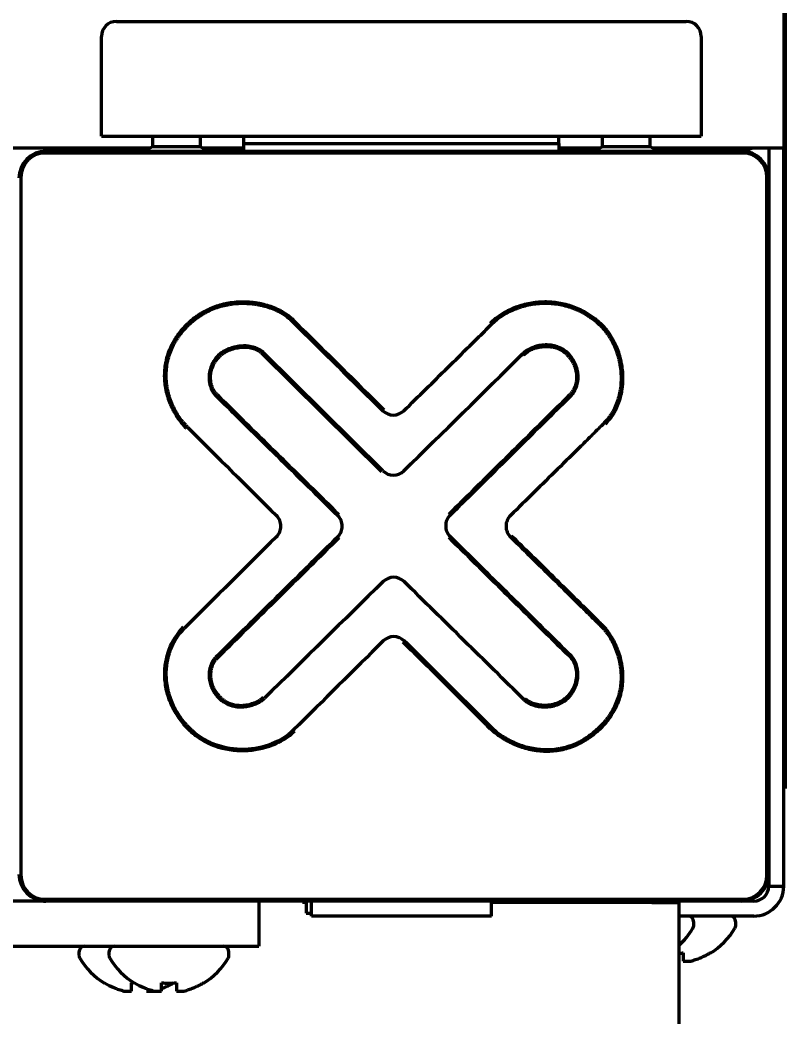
# Model space of a CAD drawing. Header units: inches. Extents: x -2898 to 7248, y 606 to 5598.
# Drawn here: x 3480.1 to 3531.1, y 2354.1 to 2420.6 of the extents above; entities that cross this region are included whole.
import ezdxf

# ---------------------------------------------------------------- set-up
doc = ezdxf.new("R2010")
doc.units = ezdxf.units.IN

msp = doc.modelspace()

# ---------------------------------------------------------------- linework, layer by layer
at = {"linetype": 'Continuous', "lineweight": 70}
for p, q in [((3531.083, 2371.343), (3531.083, 2432.343)), ((3531.133, 2432.343), (3531.133, 2371.343)), ((3531.047, 2427.863), (3531.047, 2412.043)), ((3486.547, 2420.493), (3524.547, 2420.493)), ((3485.547, 2417.399), (3485.547, 2419.493)), ((3525.547, 2419.493), (3525.547, 2417.399)), ((3485.547, 2414.091), (3485.547, 2417.399)), ((3525.547, 2417.399), (3525.547, 2414.091)), ((3485.547, 2412.843), (3485.547, 2414.091)), ((3525.547, 2414.091), (3525.547, 2412.843)), ((3486.547, 2412.843), (3524.547, 2412.843)), ((3488.947, 2412.843), (3488.947, 2412.132)), ((3492.147, 2412.132), (3492.147, 2412.843)), ((3495.047, 2412.343), (3495.047, 2412.843)), ((3516.047, 2412.343), (3516.047, 2412.843)), ((3518.947, 2412.843), (3518.947, 2412.132)), ((3522.147, 2412.132), (3522.147, 2412.843)), ((3488.794, 2412.043), (3456.447, 2412.043)), ((3481.847, 2411.843), (3528.247, 2411.843)), ((3488.947, 2412.132), (3488.447, 2411.843)), ((3492.147, 2412.132), (3488.947, 2412.132)), ((3492.647, 2411.843), (3492.147, 2412.132)), ((3495.046, 2412.043), (3492.301, 2412.043)), ((3495.047, 2412.343), (3516.047, 2412.343)), ((3518.792, 2412.043), (3516.046, 2412.043)), ((3518.947, 2412.132), (3518.447, 2411.843)), ((3522.147, 2412.132), (3518.947, 2412.132)), ((3522.647, 2411.843), (3522.147, 2412.132)), ((3529.047, 2412.043), (3522.3, 2412.043)), ((3524.047, 2411.843), (3524.047, 2412.045)), ((3531.047, 2412.043), (3529.047, 2412.043)), ((3530.047, 2412.043), (3530.047, 2411.498)), ((3531.047, 2411.498), (3531.047, 2412.043)), ((3528.322, 2411.718), (3481.772, 2411.718)), ((3530.047, 2411.498), (3530.047, 2410.043)), ((3531.047, 2365.139), (3531.047, 2411.498)), ((3480.172, 2410.118), (3480.172, 2363.568)), ((3529.922, 2363.568), (3529.922, 2410.118)), ((3530.047, 2410.043), (3530.047, 2363.643)), ((3498.29, 2400.483), (3498.362, 2400.553)), ((3518.471, 2400.528), (3518.533, 2400.606)), ((3511.561, 2400.305), (3511.49, 2400.375)), ((3493.339, 2398.218), (3493.41, 2398.147)), ((3496.357, 2398.403), (3496.288, 2398.331)), ((3504.24, 2390.463), (3496.288, 2398.331)), ((3504.311, 2390.535), (3496.357, 2398.403)), ((3513.632, 2398.321), (3513.703, 2398.251)), ((3516.623, 2398.391), (3516.553, 2398.319)), ((3493.186, 2395.539), (3493.256, 2395.61)), ((3516.855, 2395.538), (3516.784, 2395.609)), ((3491.287, 2393.434), (3491.217, 2393.363)), ((3519.076, 2393.722), (3519.146, 2393.651)), ((3512.823, 2386.125), (3512.893, 2386.196)), ((3518.891, 2380.15), (3518.962, 2380.221)), ((3505.743, 2379.185), (3505.673, 2379.114)), ((3493.154, 2378.076), (3493.225, 2378.005)), ((3516.885, 2378.168), (3516.814, 2378.097)), ((3493.401, 2375.366), (3493.472, 2375.436)), ((3496.419, 2375.366), (3496.348, 2375.436)), ((3513.744, 2375.259), (3513.814, 2375.33)), ((3513.838, 2375.306), (3513.77, 2375.233)), ((3511.459, 2373.497), (3511.388, 2373.427)), ((3498.409, 2373.159), (3498.338, 2373.23)), ((3531.083, 2371.843), (3531.047, 2371.843)), ((3531.083, 2369.343), (3531.083, 2371.343)), ((3531.133, 2371.343), (3531.133, 2369.343)), ((3531.133, 2369.343), (3531.083, 2369.343)), ((3531.047, 2364.412), (3531.047, 2365.139)), ((3531.047, 2363.843), (3531.047, 2364.412)), ((3530.047, 2363.643), (3530.047, 2362.843)), ((3531.047, 2362.843), (3531.047, 2363.843)), ((3530.047, 2362.843), (3531.047, 2362.843)), ((3481.772, 2361.968), (3528.322, 2361.968)), ((3481.686, 2361.843), (3479.388, 2361.843)), ((3481.686, 2361.843), (3481.847, 2361.843)), ((3528.247, 2361.843), (3481.847, 2361.843)), ((3496.047, 2361.843), (3496.047, 2358.843)), ((3498.947, 2361.743), (3498.947, 2361.843)), ((3499.197, 2361.743), (3498.947, 2361.743)), ((3499.197, 2361.844), (3499.197, 2361.043)), ((3499.547, 2360.843), (3499.547, 2361.843)), ((3511.547, 2360.843), (3511.547, 2361.843)), ((3522.247, 2361.743), (3511.547, 2361.743)), ((3517.047, 2361.843), (3515.047, 2361.843)), ((3515.047, 2361.843), (3515.047, 2361.743)), ((3529.047, 2361.843), (3517.047, 2361.843)), ((3519.293, 2361.843), (3519.294, 2361.843)), ((3522.247, 2361.743), (3524.047, 2361.743)), ((3522.801, 2361.843), (3522.801, 2361.843)), ((3524.047, 2361.743), (3524.047, 2281.293)), ((3525.601, 2361.843), (3525.601, 2361.843)), ((3499.197, 2361.043), (3499.547, 2361.043)), ((3511.547, 2360.843), (3499.547, 2360.843)), ((3529.047, 2360.843), (3524.047, 2360.843)), ((3525.047, 2360.243), (3525.047, 2360.443)), ((3527.847, 2360.243), (3527.847, 2360.443)), ((3479.388, 2358.843), (3481.686, 2358.843)), ((3481.686, 2358.843), (3493.047, 2358.843)), ((3493.047, 2358.843), (3496.047, 2358.843)), ((3484.047, 2358.443), (3484.047, 2358.243)), ((3486.047, 2358.443), (3486.047, 2358.243)), ((3494.047, 2358.243), (3494.047, 2358.443)), ((3526.147, 2358.398), (3526.147, 2358.365)), ((3485.747, 2356.365), (3485.747, 2356.398)), ((3487.747, 2356.365), (3487.747, 2356.398)), ((3492.347, 2356.398), (3492.347, 2356.365))]:
    msp.add_line(p, q, dxfattribs=at)
for centre, radius, start, end in [((3486.547, 2419.493), 1, 90, 180), ((3524.547, 2419.493), 1, 0, 90), ((3481.847, 2410.043), 1.8, 90, 180), ((3528.047, 2413.843), 2, 270, 295.83984), ((3528.247, 2410.043), 1.8, 0, 90), ((3481.772, 2410.118), 1.6, 90, 180), ((3528.322, 2410.118), 1.6, 0, 90), ((4925.644, 3839.683), 2026.877, 225.236811, 225.47603), ((4925.644, 3839.683), 2026.977, 225.23677, 225.47603), ((-800.555, 6775.523), 6145.901, 314.481055, 314.584597), ((6723.04, 5669.152), 4598.751, 225.385511, 225.52738), ((6723.04, 5669.152), 4598.651, 225.38552, 225.52738), ((-2137.619, 8106.626), 8036.665, 314.633821, 314.714601), ((-2137.619, 8106.626), 8036.765, 314.633821, 314.714601), ((3505.014, 2395.248), 1, 225.47603, 314.4864), ((5499.277, 4409.114), 2845.169, 225.109511, 225.277687), ((3505.014, 2391.245), 1, 225.30712, 314.48105), ((3496.509, 2386.838), 1, 314.73047, 45.27769), ((3500.6, 2386.837), 1, 314.61693, 45.52738), ((3509.5, 2386.86), 1, 134.63382, 225.42172), ((3513.524, 2386.838), 1, 134.48075, 225.54834), ((5742.089, 120.03), 3189.776, 134.730473, 134.885454), ((10259.191, -4462.737), 9621.641, 134.61693, 134.685132), ((10259.191, -4462.737), 9621.541, 134.61693, 134.685132), ((-3104.002, -4324.721), 9421.412, 45.352632, 45.42172), ((-3104.002, -4324.721), 9421.512, 45.352629, 45.42172), ((3505.027, 2382.432), 1, 45.50651, 134.48872), ((8947.628, -3158.179), 7767.612, 134.488725, 134.570552), ((-1882.22, -3100.917), 7687.973, 45.422706, 45.506515), ((3505.039, 2378.475), 1, 45.26446, 134.71352), ((5541.002, 322.05), 2894.791, 134.713518, 134.88081), ((3481.847, 2363.643), 1.8, 180, 270), ((3481.772, 2363.568), 1.6, 180, 270), ((3528.247, 2363.643), 1.8, 270, 0), ((3528.322, 2363.568), 1.6, 270, 0), ((3529.047, 2362.843), 2, 270, 0), ((3529.047, 2362.843), 1, 270, 0), ((3524.647, 2360.443), 0.4, 0, 90), ((3527.447, 2360.443), 0.4, 0, 90), ((3520.848, 2362.463), 4.8, 311.79318, 329.69882), ((3524.647, 2360.243), 0.4, 329.69882, 0), ((3523.648, 2362.463), 4.8, 301.37271, 329.69882), ((3527.447, 2360.243), 0.4, 329.69882, 0), ((3484.447, 2358.443), 0.4, 90, 180), ((3486.447, 2358.443), 0.4, 90, 180), ((3493.647, 2358.443), 0.4, 0, 90), ((3484.447, 2358.243), 0.4, 180, 210.30118), ((3488.246, 2360.463), 4.8, 210.30118, 238.62729), ((3486.447, 2358.243), 0.4, 180, 210.30118), ((3490.246, 2360.463), 4.8, 210.30118, 238.62729), ((3489.848, 2360.463), 4.8, 301.37271, 329.69882), ((3493.647, 2358.243), 0.4, 329.69882, 0)]:
    msp.add_arc(centre, radius, start, end, dxfattribs=at)
for points, knots in [([(3485.547, 2412.843), (3485.548, 2412.843), (3485.554, 2412.843), (3485.571, 2412.843), (3485.579, 2412.843), (3485.592, 2412.843), (3485.597, 2412.843), (3485.608, 2412.843), (3485.613, 2412.843), (3485.644, 2412.843), (3485.674, 2412.843), (3485.727, 2412.843), (3485.746, 2412.843), (3485.777, 2412.843), (3485.787, 2412.843), (3485.809, 2412.843), (3485.82, 2412.843), (3485.878, 2412.843), (3485.928, 2412.843), (3485.996, 2412.843), (3486.01, 2412.843), (3486.038, 2412.843), (3486.053, 2412.843), (3486.097, 2412.843), (3486.126, 2412.843), (3486.218, 2412.843), (3486.281, 2412.843), (3486.363, 2412.843), (3486.38, 2412.843), (3486.413, 2412.843), (3486.43, 2412.843), (3486.48, 2412.843), (3486.513, 2412.843), (3486.547, 2412.843)], [0, 0, 0, 0, 0.118305, 0.118305, 0.181284, 0.181284, 0.212773, 0.212773, 0.244262, 0.244262, 0.370218, 0.370218, 0.433196, 0.433196, 0.464685, 0.464685, 0.496175, 0.496175, 0.622131, 0.622131, 0.65362, 0.65362, 0.685109, 0.685109, 0.748087, 0.748087, 0.874044, 0.874044, 0.905533, 0.905533, 0.937022, 0.937022, 1, 1, 1, 1]), ([(3524.547, 2412.843), (3524.614, 2412.843), (3524.681, 2412.843), (3524.778, 2412.843), (3524.81, 2412.843), (3524.858, 2412.843), (3524.874, 2412.843), (3524.906, 2412.843), (3524.921, 2412.843), (3524.998, 2412.843), (3525.055, 2412.843), (3525.124, 2412.843), (3525.137, 2412.843), (3525.164, 2412.843), (3525.177, 2412.843), (3525.215, 2412.843), (3525.263, 2412.843), (3525.306, 2412.843), (3525.347, 2412.843), (3525.366, 2412.843), (3525.42, 2412.843), (3525.45, 2412.843), (3525.486, 2412.843), (3525.497, 2412.843), (3525.511, 2412.843), (3525.515, 2412.843), (3525.522, 2412.843), (3525.526, 2412.843), (3525.541, 2412.843), (3525.547, 2412.843), (3525.547, 2412.843)], [0, 0, 0, 0, 0.125376, 0.125376, 0.188065, 0.188065, 0.219409, 0.219409, 0.250753, 0.250753, 0.376129, 0.376129, 0.407474, 0.407474, 0.438818, 0.438818, 0.501506, 0.564194, 0.564194, 0.626882, 0.626882, 0.752259, 0.752259, 0.814947, 0.814947, 0.846291, 0.846291, 0.877635, 0.877635, 1, 1, 1, 1]), ([(3491.217, 2393.363), (3491.188, 2393.392), (3491.159, 2393.421), (3491.103, 2393.481), (3491.02, 2393.571), (3490.941, 2393.663), (3490.788, 2393.852), (3490.693, 2393.983), (3490.516, 2394.252), (3490.434, 2394.391), (3490.32, 2394.606), (3490.283, 2394.678), (3490.231, 2394.789), (3490.214, 2394.826), (3490.181, 2394.901), (3490.165, 2394.938), (3490.087, 2395.126), (3490.031, 2395.279), (3489.936, 2395.588), (3489.895, 2395.744), (3489.846, 2395.982), (3489.831, 2396.062), (3489.813, 2396.183), (3489.807, 2396.223), (3489.796, 2396.304), (3489.791, 2396.345), (3489.77, 2396.548), (3489.761, 2396.71), (3489.76, 2397.033), (3489.768, 2397.194), (3489.801, 2397.515), (3489.826, 2397.676), (3489.868, 2397.875), (3489.877, 2397.915), (3489.896, 2397.995), (3489.926, 2398.113), (3490.008, 2398.385), (3490.154, 2398.759), (3490.301, 2399.045), (3490.422, 2399.254), (3490.464, 2399.323), (3490.531, 2399.425), (3490.553, 2399.459), (3490.599, 2399.527), (3490.623, 2399.56), (3490.742, 2399.726), (3490.843, 2399.852), (3491.055, 2400.096), (3491.166, 2400.213), (3491.398, 2400.436), (3491.518, 2400.543), (3491.707, 2400.696), (3491.771, 2400.745), (3491.87, 2400.817), (3491.903, 2400.841), (3491.97, 2400.888), (3492.004, 2400.911), (3492.106, 2400.978), (3492.175, 2401.022), (3492.28, 2401.085), (3492.316, 2401.105), (3492.387, 2401.145), (3492.423, 2401.165), (3492.602, 2401.261), (3492.749, 2401.33), (3493.046, 2401.454), (3493.198, 2401.509), (3493.505, 2401.605), (3493.66, 2401.646), (3493.898, 2401.697), (3493.977, 2401.713), (3494.138, 2401.74), (3494.219, 2401.752), (3494.461, 2401.781), (3494.785, 2401.807), (3495.108, 2401.804), (3495.431, 2401.788), (3495.592, 2401.773), (3495.794, 2401.745), (3495.834, 2401.739), (3495.915, 2401.727), (3495.955, 2401.72), (3496.075, 2401.698), (3496.155, 2401.682), (3496.392, 2401.628), (3496.548, 2401.585), (3496.855, 2401.486), (3497.006, 2401.429), (3497.229, 2401.332), (3497.303, 2401.298), (3497.412, 2401.243), (3497.448, 2401.224), (3497.521, 2401.186), (3497.556, 2401.166), (3497.733, 2401.065), (3497.869, 2400.976), (3498.062, 2400.829), (3498.125, 2400.777), (3498.216, 2400.696), (3498.246, 2400.669), (3498.305, 2400.612), (3498.334, 2400.583), (3498.362, 2400.553)], [0, 0, 0, 0, 0.007813, 0.007813, 0.015625, 0.03125, 0.03125, 0.0625, 0.0625, 0.09375, 0.09375, 0.109375, 0.109375, 0.117188, 0.117188, 0.125, 0.125, 0.15625, 0.15625, 0.1875, 0.1875, 0.203125, 0.203125, 0.210938, 0.210938, 0.21875, 0.21875, 0.25, 0.25, 0.28125, 0.28125, 0.3125, 0.3125, 0.320313, 0.320313, 0.328125, 0.34375, 0.375, 0.40625, 0.40625, 0.421875, 0.421875, 0.429687, 0.429687, 0.4375, 0.4375, 0.46875, 0.46875, 0.5, 0.5, 0.53125, 0.53125, 0.546875, 0.546875, 0.554687, 0.554687, 0.5625, 0.5625, 0.578125, 0.578125, 0.585937, 0.585937, 0.59375, 0.59375, 0.625, 0.625, 0.65625, 0.65625, 0.6875, 0.6875, 0.703125, 0.703125, 0.71875, 0.71875, 0.75, 0.78125, 0.78125, 0.8125, 0.8125, 0.820312, 0.820312, 0.828125, 0.828125, 0.84375, 0.84375, 0.875, 0.875, 0.90625, 0.90625, 0.921875, 0.921875, 0.929687, 0.929687, 0.9375, 0.9375, 0.96875, 0.96875, 0.984375, 0.984375, 0.992187, 0.992187, 1, 1, 1, 1]), ([(3491.287, 2393.434), (3491.259, 2393.462), (3491.231, 2393.491), (3491.176, 2393.549), (3491.094, 2393.637), (3491.017, 2393.728), (3490.867, 2393.913), (3490.774, 2394.041), (3490.601, 2394.305), (3490.52, 2394.442), (3490.408, 2394.652), (3490.373, 2394.723), (3490.322, 2394.832), (3490.305, 2394.868), (3490.272, 2394.941), (3490.257, 2394.978), (3490.18, 2395.162), (3490.126, 2395.312), (3490.032, 2395.614), (3489.993, 2395.768), (3489.944, 2396.001), (3489.93, 2396.079), (3489.911, 2396.197), (3489.906, 2396.237), (3489.895, 2396.316), (3489.891, 2396.356), (3489.87, 2396.555), (3489.861, 2396.714), (3489.86, 2397.031), (3489.868, 2397.189), (3489.9, 2397.504), (3489.925, 2397.661), (3489.966, 2397.856), (3489.975, 2397.895), (3489.994, 2397.973), (3490.024, 2398.089), (3490.103, 2398.355), (3490.247, 2398.722), (3490.391, 2399.002), (3490.51, 2399.207), (3490.552, 2399.275), (3490.617, 2399.375), (3490.639, 2399.408), (3490.684, 2399.474), (3490.708, 2399.507), (3490.825, 2399.669), (3490.924, 2399.793), (3491.132, 2400.031), (3491.241, 2400.146), (3491.468, 2400.365), (3491.586, 2400.47), (3491.771, 2400.619), (3491.834, 2400.667), (3491.93, 2400.738), (3491.963, 2400.761), (3492.029, 2400.807), (3492.062, 2400.829), (3492.162, 2400.896), (3492.23, 2400.938), (3492.333, 2401), (3492.368, 2401.02), (3492.437, 2401.059), (3492.473, 2401.078), (3492.649, 2401.172), (3492.792, 2401.24), (3493.23, 2401.423), (3493.531, 2401.516), (3493.918, 2401.6), (3493.997, 2401.615), (3494.154, 2401.641), (3494.233, 2401.653), (3494.471, 2401.682), (3494.788, 2401.707), (3495.104, 2401.704), (3495.421, 2401.688), (3495.579, 2401.674), (3495.777, 2401.647), (3495.816, 2401.641), (3495.895, 2401.628), (3495.935, 2401.622), (3496.053, 2401.601), (3496.131, 2401.585), (3496.363, 2401.532), (3496.516, 2401.49), (3496.817, 2401.393), (3496.965, 2401.338), (3497.184, 2401.243), (3497.256, 2401.209), (3497.399, 2401.138), (3497.47, 2401.1), (3497.678, 2400.981), (3497.811, 2400.895), (3497.999, 2400.751), (3498.06, 2400.701), (3498.149, 2400.622), (3498.178, 2400.595), (3498.235, 2400.54), (3498.263, 2400.512), (3498.29, 2400.483)], [0, 0, 0, 0, 0.007812, 0.007812, 0.015625, 0.03125, 0.03125, 0.0625, 0.0625, 0.09375, 0.09375, 0.109375, 0.109375, 0.117187, 0.117187, 0.125, 0.125, 0.15625, 0.15625, 0.1875, 0.1875, 0.203125, 0.203125, 0.210937, 0.210937, 0.21875, 0.21875, 0.25, 0.25, 0.28125, 0.28125, 0.3125, 0.3125, 0.320312, 0.320312, 0.328125, 0.34375, 0.375, 0.40625, 0.40625, 0.421875, 0.421875, 0.429687, 0.429687, 0.4375, 0.4375, 0.46875, 0.46875, 0.5, 0.5, 0.53125, 0.53125, 0.546875, 0.546875, 0.554687, 0.554687, 0.5625, 0.5625, 0.578125, 0.578125, 0.585937, 0.585937, 0.59375, 0.59375, 0.625, 0.625, 0.6875, 0.6875, 0.703125, 0.703125, 0.71875, 0.71875, 0.75, 0.78125, 0.78125, 0.8125, 0.8125, 0.820312, 0.820312, 0.828125, 0.828125, 0.84375, 0.84375, 0.875, 0.875, 0.90625, 0.90625, 0.921875, 0.921875, 0.9375, 0.9375, 0.96875, 0.96875, 0.984375, 0.984375, 0.992187, 0.992187, 1, 1, 1, 1]), ([(3511.49, 2400.375), (3511.547, 2400.433), (3511.606, 2400.489), (3511.696, 2400.57), (3511.727, 2400.596), (3511.789, 2400.648), (3511.82, 2400.673), (3511.977, 2400.798), (3512.107, 2400.89), (3512.376, 2401.061), (3512.514, 2401.14), (3512.798, 2401.284), (3512.944, 2401.35), (3513.168, 2401.44), (3513.243, 2401.468), (3513.395, 2401.522), (3513.471, 2401.547), (3513.701, 2401.616), (3513.855, 2401.655), (3514.166, 2401.721), (3514.48, 2401.774), (3514.798, 2401.799), (3514.999, 2401.806), (3515.039, 2401.807), (3515.12, 2401.808), (3515.16, 2401.808), (3515.281, 2401.807), (3515.361, 2401.805), (3515.601, 2401.792), (3515.759, 2401.776), (3516.074, 2401.731), (3516.387, 2401.671), (3516.695, 2401.583), (3516.886, 2401.519), (3516.924, 2401.506), (3517, 2401.478), (3517.113, 2401.436), (3517.299, 2401.359), (3517.445, 2401.29), (3517.59, 2401.219), (3517.661, 2401.181), (3518.014, 2400.987), (3518.281, 2400.807), (3518.533, 2400.606)], [0, 0, 0, 0, 0.03125, 0.03125, 0.046875, 0.046875, 0.0625, 0.0625, 0.125, 0.125, 0.1875, 0.1875, 0.25, 0.25, 0.28125, 0.28125, 0.3125, 0.3125, 0.375, 0.375, 0.4375, 0.5, 0.5, 0.515625, 0.515625, 0.53125, 0.53125, 0.5625, 0.5625, 0.625, 0.625, 0.6875, 0.75, 0.75, 0.765625, 0.765625, 0.78125, 0.8125, 0.84375, 0.84375, 0.875, 0.875, 1, 1, 1, 1]), ([(3511.561, 2400.305), (3511.617, 2400.362), (3511.675, 2400.416), (3511.763, 2400.496), (3511.794, 2400.521), (3511.854, 2400.572), (3511.885, 2400.597), (3512.039, 2400.72), (3512.167, 2400.81), (3512.431, 2400.977), (3512.566, 2401.054), (3512.845, 2401.196), (3512.988, 2401.26), (3513.208, 2401.348), (3513.282, 2401.376), (3513.431, 2401.428), (3513.506, 2401.452), (3513.731, 2401.52), (3513.882, 2401.559), (3514.187, 2401.623), (3514.495, 2401.675), (3514.807, 2401.699), (3515.004, 2401.706), (3515.044, 2401.707), (3515.123, 2401.708), (3515.162, 2401.708), (3515.281, 2401.707), (3515.36, 2401.705), (3515.595, 2401.692), (3515.75, 2401.677), (3516.059, 2401.632), (3516.366, 2401.573), (3516.668, 2401.487), (3516.856, 2401.424), (3516.893, 2401.411), (3516.967, 2401.384), (3517.078, 2401.342), (3517.261, 2401.266), (3517.404, 2401.199), (3517.545, 2401.129), (3517.616, 2401.092), (3517.962, 2400.901), (3518.223, 2400.725), (3518.471, 2400.528)], [0, 0, 0, 0, 0.03125, 0.03125, 0.046875, 0.046875, 0.0625, 0.0625, 0.125, 0.125, 0.1875, 0.1875, 0.25, 0.25, 0.28125, 0.28125, 0.3125, 0.3125, 0.375, 0.375, 0.4375, 0.5, 0.5, 0.515625, 0.515625, 0.53125, 0.53125, 0.5625, 0.5625, 0.625, 0.625, 0.6875, 0.75, 0.75, 0.765625, 0.765625, 0.78125, 0.8125, 0.84375, 0.84375, 0.875, 0.875, 1, 1, 1, 1]), ([(3518.471, 2400.528), (3518.596, 2400.429), (3518.714, 2400.322), (3518.937, 2400.098), (3519.042, 2399.98), (3519.189, 2399.794), (3519.261, 2399.699), (3519.329, 2399.6), (3519.373, 2399.534), (3519.395, 2399.5), (3519.502, 2399.332), (3519.579, 2399.194), (3519.721, 2398.912), (3519.784, 2398.768), (3519.898, 2398.475), (3519.949, 2398.325), (3520.014, 2398.097), (3520.034, 2398.02), (3520.062, 2397.904), (3520.071, 2397.865), (3520.088, 2397.787), (3520.096, 2397.748), (3520.133, 2397.553), (3520.179, 2397.24), (3520.197, 2396.926), (3520.2, 2396.611), (3520.195, 2396.453), (3520.179, 2396.255), (3520.176, 2396.215), (3520.167, 2396.136), (3520.163, 2396.096), (3520.147, 2395.977), (3520.135, 2395.898), (3520.093, 2395.663), (3520.057, 2395.508), (3519.969, 2395.205), (3519.918, 2395.056), (3519.797, 2394.764), (3519.728, 2394.621), (3519.63, 2394.447), (3519.61, 2394.413), (3519.568, 2394.344), (3519.505, 2394.243), (3519.436, 2394.146), (3519.293, 2393.955), (3519.189, 2393.835), (3519.076, 2393.722)], [0, 0, 0, 0, 0.0625, 0.0625, 0.125, 0.125, 0.15625, 0.171875, 0.171875, 0.1875, 0.1875, 0.25, 0.25, 0.3125, 0.3125, 0.375, 0.375, 0.40625, 0.40625, 0.421875, 0.421875, 0.4375, 0.4375, 0.5, 0.5625, 0.5625, 0.625, 0.625, 0.640625, 0.640625, 0.65625, 0.65625, 0.6875, 0.6875, 0.75, 0.75, 0.8125, 0.8125, 0.875, 0.875, 0.890625, 0.890625, 0.90625, 0.9375, 0.9375, 1, 1, 1, 1]), ([(3518.533, 2400.606), (3518.661, 2400.505), (3518.782, 2400.396), (3519.01, 2400.167), (3519.117, 2400.046), (3519.268, 2399.856), (3519.341, 2399.759), (3519.41, 2399.658), (3519.456, 2399.591), (3519.478, 2399.556), (3519.587, 2399.384), (3519.667, 2399.243), (3519.811, 2398.955), (3519.876, 2398.808), (3519.993, 2398.508), (3520.044, 2398.355), (3520.111, 2398.122), (3520.132, 2398.043), (3520.16, 2397.924), (3520.169, 2397.885), (3520.186, 2397.805), (3520.194, 2397.765), (3520.232, 2397.566), (3520.279, 2397.246), (3520.297, 2396.925), (3520.3, 2396.603), (3520.295, 2396.441), (3520.278, 2396.239), (3520.275, 2396.198), (3520.266, 2396.117), (3520.261, 2396.076), (3520.251, 2395.995), (3520.245, 2395.955), (3520.232, 2395.874), (3520.225, 2395.834), (3520.189, 2395.633), (3520.152, 2395.476), (3520.062, 2395.166), (3520.009, 2395.014), (3519.885, 2394.716), (3519.814, 2394.57), (3519.714, 2394.392), (3519.693, 2394.357), (3519.65, 2394.287), (3519.585, 2394.184), (3519.515, 2394.084), (3519.369, 2393.89), (3519.262, 2393.767), (3519.146, 2393.651)], [0, 0, 0, 0, 0.0625, 0.0625, 0.125, 0.125, 0.15625, 0.171875, 0.171875, 0.1875, 0.1875, 0.25, 0.25, 0.3125, 0.3125, 0.375, 0.375, 0.40625, 0.40625, 0.421875, 0.421875, 0.4375, 0.4375, 0.5, 0.5625, 0.5625, 0.625, 0.625, 0.640625, 0.640625, 0.65625, 0.65625, 0.671875, 0.671875, 0.6875, 0.6875, 0.75, 0.75, 0.8125, 0.8125, 0.875, 0.875, 0.890625, 0.890625, 0.90625, 0.9375, 0.9375, 1, 1, 1, 1]), ([(3505.715, 2394.535), (3506.203, 2395.014), (3506.691, 2395.494), (3507.667, 2396.454), (3508.155, 2396.934), (3509.131, 2397.895), (3509.618, 2398.376), (3510.348, 2399.098), (3510.592, 2399.338), (3510.956, 2399.7), (3511.077, 2399.821), (3511.259, 2400.002), (3511.32, 2400.063), (3511.441, 2400.184), (3511.501, 2400.244), (3511.561, 2400.305)], [0, 0, 0, 0, 0.25, 0.25, 0.5, 0.5, 0.75, 0.75, 0.875, 0.875, 0.9375, 0.9375, 0.96875, 0.96875, 1, 1, 1, 1]), ([(3496.357, 2398.403), (3496.356, 2398.404), (3496.354, 2398.406), (3496.351, 2398.409), (3496.346, 2398.413), (3496.335, 2398.423), (3496.312, 2398.443), (3496.266, 2398.482), (3496.225, 2398.512), (3496.141, 2398.571), (3496.083, 2398.606), (3495.991, 2398.654), (3495.961, 2398.669), (3495.897, 2398.697), (3495.866, 2398.71), (3495.769, 2398.746), (3495.704, 2398.767), (3495.573, 2398.801), (3495.507, 2398.815), (3495.372, 2398.836), (3495.304, 2398.844), (3495.202, 2398.851), (3495.167, 2398.853), (3495.098, 2398.855), (3495.064, 2398.855), (3494.961, 2398.853), (3494.892, 2398.85), (3494.756, 2398.838), (3494.62, 2398.82), (3494.487, 2398.794), (3494.354, 2398.762), (3494.289, 2398.744), (3494.191, 2398.713), (3494.158, 2398.702), (3494.094, 2398.679), (3494.062, 2398.667), (3493.966, 2398.629), (3493.904, 2398.601), (3493.781, 2398.54), (3493.722, 2398.507), (3493.606, 2398.435), (3493.549, 2398.397), (3493.467, 2398.333), (3493.441, 2398.311), (3493.389, 2398.266), (3493.363, 2398.243), (3493.339, 2398.218)], [0, 0, 0, 0, 0.001953, 0.001953, 0.003906, 0.007812, 0.015625, 0.03125, 0.0625, 0.0625, 0.125, 0.125, 0.15625, 0.15625, 0.1875, 0.1875, 0.25, 0.25, 0.3125, 0.3125, 0.375, 0.375, 0.40625, 0.40625, 0.4375, 0.4375, 0.5, 0.5, 0.5625, 0.625, 0.625, 0.6875, 0.6875, 0.71875, 0.71875, 0.75, 0.75, 0.8125, 0.8125, 0.875, 0.875, 0.9375, 0.9375, 0.96875, 0.96875, 1, 1, 1, 1]), ([(3496.288, 2398.331), (3496.24, 2398.375), (3496.189, 2398.416), (3496.082, 2398.49), (3496.026, 2398.524), (3495.939, 2398.568), (3495.909, 2398.582), (3495.849, 2398.609), (3495.818, 2398.621), (3495.727, 2398.655), (3495.665, 2398.674), (3495.539, 2398.706), (3495.476, 2398.719), (3495.348, 2398.738), (3495.283, 2398.745), (3495.185, 2398.752), (3495.152, 2398.753), (3495.086, 2398.755), (3495.054, 2398.755), (3494.955, 2398.753), (3494.89, 2398.749), (3494.695, 2398.731), (3494.567, 2398.71), (3494.378, 2398.665), (3494.315, 2398.648), (3494.222, 2398.618), (3494.191, 2398.608), (3494.13, 2398.586), (3494.099, 2398.574), (3494.008, 2398.538), (3493.948, 2398.511), (3493.832, 2398.453), (3493.775, 2398.422), (3493.664, 2398.354), (3493.61, 2398.317), (3493.532, 2398.257), (3493.507, 2398.236), (3493.457, 2398.193), (3493.433, 2398.171), (3493.41, 2398.147)], [0, 0, 0, 0, 0.0625, 0.0625, 0.125, 0.125, 0.15625, 0.15625, 0.1875, 0.1875, 0.25, 0.25, 0.3125, 0.3125, 0.375, 0.375, 0.40625, 0.40625, 0.4375, 0.4375, 0.5, 0.5, 0.625, 0.625, 0.6875, 0.6875, 0.71875, 0.71875, 0.75, 0.75, 0.8125, 0.8125, 0.875, 0.875, 0.9375, 0.9375, 0.96875, 0.96875, 1, 1, 1, 1]), ([(3516.623, 2398.391), (3516.526, 2398.485), (3516.419, 2398.567), (3516.274, 2398.654), (3516.244, 2398.67), (3516.184, 2398.702), (3516.154, 2398.717), (3516.062, 2398.758), (3516, 2398.783), (3515.874, 2398.826), (3515.81, 2398.844), (3515.712, 2398.867), (3515.679, 2398.874), (3515.613, 2398.886), (3515.579, 2398.892), (3515.479, 2398.906), (3515.344, 2398.919), (3515.21, 2398.92), (3515.108, 2398.918), (3515.075, 2398.916), (3515.007, 2398.911), (3514.974, 2398.909), (3514.873, 2398.898), (3514.807, 2398.888), (3514.675, 2398.864), (3514.61, 2398.849), (3514.481, 2398.814), (3514.416, 2398.794), (3514.321, 2398.76), (3514.289, 2398.748), (3514.227, 2398.722), (3514.196, 2398.709), (3514.105, 2398.666), (3514.045, 2398.635), (3513.93, 2398.567), (3513.874, 2398.53), (3513.806, 2398.479), (3513.793, 2398.469), (3513.766, 2398.447), (3513.727, 2398.415), (3513.69, 2398.381), (3513.667, 2398.357)], [0, 0, 0, 0, 0.125, 0.125, 0.15625, 0.15625, 0.1875, 0.1875, 0.25, 0.25, 0.3125, 0.3125, 0.34375, 0.34375, 0.375, 0.375, 0.4375, 0.5, 0.5, 0.53125, 0.53125, 0.5625, 0.5625, 0.625, 0.625, 0.6875, 0.6875, 0.75, 0.75, 0.78125, 0.78125, 0.8125, 0.8125, 0.875, 0.875, 0.9375, 0.9375, 0.953125, 0.953125, 0.96875, 1, 1, 1, 1]), ([(3513.703, 2398.251), (3513.715, 2398.263), (3513.726, 2398.275), (3513.749, 2398.298), (3513.785, 2398.332), (3513.822, 2398.364), (3513.873, 2398.405), (3513.9, 2398.425), (3513.953, 2398.462), (3513.98, 2398.48), (3514.063, 2398.531), (3514.12, 2398.562), (3514.237, 2398.618), (3514.297, 2398.644), (3514.388, 2398.678), (3514.419, 2398.689), (3514.481, 2398.709), (3514.512, 2398.719), (3514.606, 2398.745), (3514.669, 2398.76), (3514.796, 2398.785), (3514.86, 2398.795), (3514.956, 2398.806), (3514.989, 2398.81), (3515.054, 2398.815), (3515.086, 2398.816), (3515.184, 2398.82), (3515.315, 2398.82), (3515.444, 2398.809), (3515.542, 2398.796), (3515.574, 2398.791), (3515.638, 2398.78), (3515.67, 2398.773), (3515.765, 2398.752), (3515.827, 2398.735), (3515.95, 2398.695), (3516.01, 2398.672), (3516.099, 2398.632), (3516.128, 2398.618), (3516.186, 2398.588), (3516.215, 2398.572), (3516.356, 2398.489), (3516.459, 2398.41), (3516.553, 2398.319)], [0, 0, 0, 0, 0.015625, 0.015625, 0.03125, 0.0625, 0.0625, 0.09375, 0.09375, 0.125, 0.125, 0.1875, 0.1875, 0.25, 0.25, 0.28125, 0.28125, 0.3125, 0.3125, 0.375, 0.375, 0.4375, 0.4375, 0.46875, 0.46875, 0.5, 0.5, 0.5625, 0.625, 0.625, 0.65625, 0.65625, 0.6875, 0.6875, 0.75, 0.75, 0.8125, 0.8125, 0.84375, 0.84375, 0.875, 0.875, 1, 1, 1, 1]), ([(3493.339, 2398.218), (3493.251, 2398.13), (3493.172, 2398.036), (3493.083, 2397.909), (3493.066, 2397.883), (3493.032, 2397.831), (3493.016, 2397.804), (3492.97, 2397.723), (3492.941, 2397.669), (3492.864, 2397.502), (3492.822, 2397.386), (3492.782, 2397.236), (3492.775, 2397.206), (3492.761, 2397.146), (3492.755, 2397.115), (3492.74, 2397.024), (3492.724, 2396.902), (3492.719, 2396.78), (3492.721, 2396.657), (3492.724, 2396.595), (3492.734, 2396.502), (3492.738, 2396.471), (3492.748, 2396.41), (3492.753, 2396.379), (3492.766, 2396.318), (3492.773, 2396.288), (3492.789, 2396.228), (3492.798, 2396.198), (3492.826, 2396.11), (3492.848, 2396.053), (3492.898, 2395.941), (3492.926, 2395.886), (3492.973, 2395.806), (3492.99, 2395.78), (3493.025, 2395.729), (3493.043, 2395.703), (3493.101, 2395.63), (3493.142, 2395.583), (3493.186, 2395.539)], [0, 0, 0, 0, 0.125, 0.125, 0.15625, 0.15625, 0.1875, 0.1875, 0.25, 0.25, 0.375, 0.375, 0.40625, 0.40625, 0.4375, 0.4375, 0.5, 0.5625, 0.5625, 0.625, 0.625, 0.65625, 0.65625, 0.6875, 0.6875, 0.71875, 0.71875, 0.75, 0.75, 0.8125, 0.8125, 0.875, 0.875, 0.90625, 0.90625, 0.9375, 0.9375, 1, 1, 1, 1]), ([(3493.256, 2395.61), (3493.215, 2395.651), (3493.176, 2395.696), (3493.122, 2395.766), (3493.105, 2395.789), (3493.072, 2395.838), (3493.056, 2395.863), (3493.011, 2395.939), (3492.985, 2395.991), (3492.938, 2396.097), (3492.917, 2396.151), (3492.891, 2396.235), (3492.883, 2396.263), (3492.868, 2396.32), (3492.861, 2396.349), (3492.85, 2396.407), (3492.845, 2396.436), (3492.836, 2396.494), (3492.832, 2396.523), (3492.823, 2396.611), (3492.82, 2396.669), (3492.82, 2396.786), (3492.824, 2396.902), (3492.84, 2397.017), (3492.855, 2397.104), (3492.861, 2397.133), (3492.873, 2397.19), (3492.881, 2397.219), (3492.919, 2397.36), (3492.959, 2397.469), (3493.033, 2397.627), (3493.06, 2397.679), (3493.104, 2397.755), (3493.119, 2397.781), (3493.151, 2397.83), (3493.167, 2397.854), (3493.251, 2397.974), (3493.326, 2398.064), (3493.41, 2398.147)], [0, 0, 0, 0, 0.0625, 0.0625, 0.09375, 0.09375, 0.125, 0.125, 0.1875, 0.1875, 0.25, 0.25, 0.28125, 0.28125, 0.3125, 0.3125, 0.34375, 0.34375, 0.375, 0.375, 0.4375, 0.4375, 0.5, 0.5625, 0.5625, 0.59375, 0.59375, 0.625, 0.625, 0.75, 0.75, 0.8125, 0.8125, 0.84375, 0.84375, 0.875, 0.875, 1, 1, 1, 1]), ([(3516.553, 2398.319), (3516.598, 2398.275), (3516.642, 2398.229), (3516.725, 2398.134), (3516.764, 2398.086), (3516.876, 2397.935), (3516.943, 2397.829), (3517.015, 2397.689), (3517.029, 2397.661), (3517.055, 2397.603), (3517.067, 2397.574), (3517.103, 2397.487), (3517.124, 2397.428), (3517.179, 2397.25), (3517.206, 2397.128), (3517.225, 2396.971), (3517.228, 2396.939), (3517.232, 2396.876), (3517.233, 2396.845), (3517.236, 2396.751), (3517.234, 2396.688), (3517.227, 2396.594), (3517.224, 2396.562), (3517.215, 2396.5), (3517.211, 2396.468), (3517.194, 2396.375), (3517.179, 2396.314), (3517.143, 2396.195), (3517.122, 2396.136), (3517.086, 2396.05), (3517.066, 2396.007), (3517.044, 2395.965), (3517.029, 2395.937), (3517.021, 2395.923), (3516.982, 2395.855), (3516.912, 2395.75), (3516.829, 2395.655), (3516.784, 2395.61)], [0, 0, 0, 0, 0.0625, 0.0625, 0.125, 0.125, 0.25, 0.25, 0.28125, 0.28125, 0.3125, 0.3125, 0.375, 0.375, 0.5, 0.5, 0.53125, 0.53125, 0.5625, 0.5625, 0.625, 0.625, 0.65625, 0.65625, 0.6875, 0.6875, 0.75, 0.75, 0.8125, 0.8125, 0.84375, 0.859375, 0.859375, 0.875, 0.875, 0.9375, 1, 1, 1, 1]), ([(3516.854, 2395.539), (3516.901, 2395.586), (3516.989, 2395.686), (3517.063, 2395.796), (3517.105, 2395.868), (3517.113, 2395.883), (3517.129, 2395.912), (3517.152, 2395.956), (3517.173, 2396.001), (3517.212, 2396.092), (3517.235, 2396.153), (3517.273, 2396.279), (3517.289, 2396.343), (3517.307, 2396.441), (3517.313, 2396.473), (3517.322, 2396.539), (3517.325, 2396.572), (3517.333, 2396.672), (3517.335, 2396.738), (3517.334, 2396.837), (3517.332, 2396.87), (3517.328, 2396.936), (3517.325, 2396.97), (3517.306, 2397.135), (3517.279, 2397.264), (3517.222, 2397.452), (3517.2, 2397.514), (3517.163, 2397.606), (3517.15, 2397.636), (3517.122, 2397.697), (3517.108, 2397.727), (3517.032, 2397.875), (3516.963, 2397.986), (3516.845, 2398.145), (3516.804, 2398.196), (3516.717, 2398.296), (3516.671, 2398.344), (3516.623, 2398.391)], [0, 0, 0, 0, 0.0625, 0.125, 0.125, 0.140625, 0.140625, 0.15625, 0.1875, 0.1875, 0.25, 0.25, 0.3125, 0.3125, 0.34375, 0.34375, 0.375, 0.375, 0.4375, 0.4375, 0.46875, 0.46875, 0.5, 0.5, 0.625, 0.625, 0.6875, 0.6875, 0.71875, 0.71875, 0.75, 0.75, 0.875, 0.875, 0.9375, 0.9375, 1, 1, 1, 1]), ([(3519.076, 2393.722), (3518.946, 2393.592), (3518.817, 2393.463), (3518.557, 2393.205), (3518.427, 2393.076), (3518.038, 2392.689), (3517.257, 2391.917), (3516.476, 2391.146), (3515.433, 2390.118), (3514.911, 2389.605), (3513.867, 2388.578), (3513.345, 2388.065), (3512.823, 2387.552)], [0, 0, 0, 0, 0.0625, 0.0625, 0.125, 0.125, 0.25, 0.5, 0.5, 0.75, 0.75, 1, 1, 1, 1]), ([(3512.823, 2386.125), (3513.836, 2385.131), (3514.849, 2384.136), (3516.367, 2382.644), (3516.873, 2382.146), (3517.631, 2381.399), (3518.01, 2381.025), (3518.388, 2380.65), (3518.64, 2380.4), (3518.766, 2380.275), (3518.891, 2380.15)], [0, 0, 0, 0, 0.5, 0.5, 0.75, 0.75, 0.875, 0.9375, 0.9375, 1, 1, 1, 1]), ([(3512.893, 2386.196), (3513.907, 2385.202), (3514.919, 2384.208), (3516.438, 2382.715), (3516.943, 2382.217), (3517.701, 2381.469), (3518.08, 2381.096), (3518.459, 2380.721), (3518.711, 2380.471), (3518.836, 2380.346), (3518.962, 2380.221)], [0, 0, 0, 0, 0.5, 0.5, 0.75, 0.75, 0.875, 0.9375, 0.9375, 1, 1, 1, 1]), ([(3498.409, 2373.159), (3497.996, 2372.747), (3496.934, 2372.113), (3495.061, 2371.747), (3493.396, 2371.996), (3492.313, 2372.526), (3491.808, 2372.886), (3491.538, 2373.114), (3491.35, 2373.295), (3491.173, 2373.478), (3490.953, 2373.729), (3490.597, 2374.193), (3490.183, 2374.921), (3489.862, 2375.874), (3489.627, 2377.725), (3490.168, 2379.272), (3491.02, 2380.118)], [0, 0, 0, 0, 0.113505, 0.237483, 0.367791, 0.436884, 0.471431, 0.488704, 0.505977, 0.522291, 0.538605, 0.571232, 0.636486, 0.701741, 0.766995, 1, 1, 1, 1]), ([(3491.419, 2373.37), (3491.361, 2373.428), (3491.247, 2373.546), (3491.03, 2373.792), (3490.681, 2374.248), (3490.275, 2374.962), (3489.961, 2375.896), (3489.729, 2377.71), (3490.26, 2379.223), (3491.091, 2380.047)], [0, 0, 0, 0, 0.033022, 0.066044, 0.132088, 0.264176, 0.396264, 0.528352, 1, 1, 1, 1]), ([(3518.962, 2380.221), (3519.021, 2380.161), (3519.078, 2380.1), (3519.16, 2380.005), (3519.187, 2379.973), (3519.24, 2379.908), (3519.265, 2379.875), (3519.391, 2379.709), (3519.483, 2379.572), (3519.652, 2379.288), (3519.73, 2379.142), (3519.836, 2378.916), (3519.869, 2378.84), (3519.917, 2378.724), (3519.932, 2378.685), (3519.962, 2378.607), (3519.977, 2378.568), (3520.047, 2378.373), (3520.095, 2378.214), (3520.177, 2377.894), (3520.211, 2377.732), (3520.249, 2377.487), (3520.26, 2377.404), (3520.274, 2377.28), (3520.278, 2377.239), (3520.285, 2377.155), (3520.288, 2377.114), (3520.3, 2376.906), (3520.301, 2376.74), (3520.287, 2376.41), (3520.272, 2376.245), (3520.236, 2376), (3520.214, 2375.877), (3520.188, 2375.755), (3520.169, 2375.674), (3520.159, 2375.633), (3520.064, 2375.269), (3519.946, 2374.961), (3519.721, 2374.519), (3519.637, 2374.376), (3519.523, 2374.201), (3519.5, 2374.166), (3519.453, 2374.097), (3519.381, 2373.996), (3519.306, 2373.897), (3519.151, 2373.705), (3519.042, 2373.582), (3518.814, 2373.347), (3518.695, 2373.235), (3518.447, 2373.019), (3518.319, 2372.916), (3518.119, 2372.769), (3518.051, 2372.721), (3517.913, 2372.628), (3517.843, 2372.583), (3517.736, 2372.518), (3517.7, 2372.497), (3517.628, 2372.455), (3517.592, 2372.435), (3517.482, 2372.375), (3517.408, 2372.337), (3517.185, 2372.23), (3517.033, 2372.165), (3516.724, 2372.053), (3516.567, 2372.005), (3516.327, 2371.944), (3516.206, 2371.917), (3516.083, 2371.895), (3516.001, 2371.881), (3515.959, 2371.875), (3515.754, 2371.845), (3515.589, 2371.831), (3515.261, 2371.819), (3514.932, 2371.823), (3514.605, 2371.86), (3514.401, 2371.893), (3514.36, 2371.9), (3514.278, 2371.915), (3514.237, 2371.923), (3514.115, 2371.948), (3514.034, 2371.967), (3513.794, 2372.028), (3513.636, 2372.077), (3513.325, 2372.186), (3513.172, 2372.247), (3512.872, 2372.383), (3512.724, 2372.457), (3512.542, 2372.558), (3512.506, 2372.578), (3512.434, 2372.62), (3512.327, 2372.684), (3512.223, 2372.751), (3512.017, 2372.89), (3511.884, 2372.988), (3511.692, 2373.145), (3511.63, 2373.199), (3511.507, 2373.31), (3511.447, 2373.368), (3511.388, 2373.427)], [0, 0, 0, 0, 0.015625, 0.015625, 0.023437, 0.023437, 0.03125, 0.03125, 0.0625, 0.0625, 0.09375, 0.09375, 0.109375, 0.109375, 0.117187, 0.117187, 0.125, 0.125, 0.15625, 0.15625, 0.1875, 0.1875, 0.203125, 0.203125, 0.210937, 0.210937, 0.21875, 0.21875, 0.25, 0.25, 0.28125, 0.28125, 0.296875, 0.304687, 0.304687, 0.3125, 0.3125, 0.375, 0.375, 0.40625, 0.40625, 0.414062, 0.414062, 0.421875, 0.4375, 0.4375, 0.46875, 0.46875, 0.5, 0.5, 0.53125, 0.53125, 0.546875, 0.546875, 0.5625, 0.5625, 0.570312, 0.570312, 0.578125, 0.578125, 0.59375, 0.59375, 0.625, 0.625, 0.65625, 0.65625, 0.671875, 0.679687, 0.679687, 0.6875, 0.6875, 0.71875, 0.71875, 0.75, 0.78125, 0.78125, 0.789062, 0.789062, 0.796875, 0.796875, 0.8125, 0.8125, 0.84375, 0.84375, 0.875, 0.875, 0.90625, 0.90625, 0.914062, 0.914062, 0.921875, 0.9375, 0.9375, 0.96875, 0.96875, 0.984375, 0.984375, 1, 1, 1, 1]), ([(3518.891, 2380.15), (3518.949, 2380.092), (3519.005, 2380.032), (3519.086, 2379.938), (3519.112, 2379.907), (3519.163, 2379.843), (3519.188, 2379.811), (3519.311, 2379.649), (3519.401, 2379.514), (3519.567, 2379.235), (3519.643, 2379.092), (3519.746, 2378.871), (3519.779, 2378.796), (3519.841, 2378.644), (3519.871, 2378.568), (3519.953, 2378.338), (3520, 2378.183), (3520.08, 2377.869), (3520.113, 2377.71), (3520.151, 2377.469), (3520.161, 2377.388), (3520.179, 2377.226), (3520.186, 2377.144), (3520.2, 2376.9), (3520.201, 2376.737), (3520.187, 2376.414), (3520.172, 2376.252), (3520.136, 2376.012), (3520.115, 2375.892), (3520.089, 2375.772), (3520.07, 2375.692), (3520.061, 2375.652), (3519.967, 2375.296), (3519.851, 2374.994), (3519.629, 2374.561), (3519.548, 2374.421), (3519.436, 2374.249), (3519.413, 2374.215), (3519.366, 2374.148), (3519.296, 2374.048), (3519.222, 2373.952), (3519.07, 2373.764), (3518.962, 2373.644), (3518.738, 2373.414), (3518.622, 2373.304), (3518.379, 2373.093), (3518.253, 2372.992), (3518.057, 2372.847), (3517.991, 2372.8), (3517.855, 2372.709), (3517.786, 2372.665), (3517.681, 2372.602), (3517.646, 2372.581), (3517.575, 2372.54), (3517.54, 2372.52), (3517.432, 2372.462), (3517.36, 2372.425), (3517.141, 2372.32), (3516.992, 2372.257), (3516.689, 2372.147), (3516.535, 2372.099), (3516.3, 2372.041), (3516.181, 2372.014), (3516.061, 2371.992), (3515.98, 2371.979), (3515.94, 2371.973), (3515.738, 2371.944), (3515.577, 2371.93), (3515.255, 2371.919), (3514.933, 2371.924), (3514.612, 2371.96), (3514.412, 2371.992), (3514.372, 2371.999), (3514.292, 2372.014), (3514.252, 2372.022), (3514.132, 2372.047), (3514.053, 2372.065), (3513.817, 2372.126), (3513.662, 2372.173), (3513.358, 2372.28), (3513.208, 2372.341), (3512.913, 2372.473), (3512.769, 2372.546), (3512.59, 2372.645), (3512.555, 2372.665), (3512.484, 2372.707), (3512.38, 2372.769), (3512.277, 2372.835), (3512.076, 2372.971), (3511.946, 2373.067), (3511.758, 2373.221), (3511.696, 2373.274), (3511.576, 2373.383), (3511.517, 2373.439), (3511.459, 2373.497)], [0, 0, 0, 0, 0.015625, 0.015625, 0.023438, 0.023438, 0.03125, 0.03125, 0.0625, 0.0625, 0.09375, 0.09375, 0.109375, 0.109375, 0.125, 0.125, 0.15625, 0.15625, 0.1875, 0.1875, 0.203125, 0.203125, 0.21875, 0.21875, 0.25, 0.25, 0.28125, 0.28125, 0.296875, 0.304688, 0.304688, 0.3125, 0.3125, 0.375, 0.375, 0.40625, 0.40625, 0.414063, 0.414063, 0.421875, 0.4375, 0.4375, 0.46875, 0.46875, 0.5, 0.5, 0.53125, 0.53125, 0.546875, 0.546875, 0.5625, 0.5625, 0.570313, 0.570313, 0.578125, 0.578125, 0.59375, 0.59375, 0.625, 0.625, 0.65625, 0.65625, 0.671875, 0.679687, 0.679687, 0.6875, 0.6875, 0.71875, 0.71875, 0.75, 0.78125, 0.78125, 0.789062, 0.789062, 0.796875, 0.796875, 0.8125, 0.8125, 0.84375, 0.84375, 0.875, 0.875, 0.90625, 0.90625, 0.914062, 0.914062, 0.921875, 0.9375, 0.9375, 0.96875, 0.96875, 0.984375, 0.984375, 1, 1, 1, 1]), ([(3511.388, 2373.427), (3511.27, 2373.547), (3511.152, 2373.666), (3510.915, 2373.904), (3510.559, 2374.26), (3510.202, 2374.616), (3509.488, 2375.328), (3509.011, 2375.801), (3507.581, 2377.222), (3506.627, 2378.168), (3505.673, 2379.114)], [0, 0, 0, 0, 0.0625, 0.0625, 0.125, 0.25, 0.25, 0.5, 0.5, 1, 1, 1, 1]), ([(3511.459, 2373.497), (3511.341, 2373.617), (3511.223, 2373.736), (3510.986, 2373.974), (3510.63, 2374.331), (3510.273, 2374.687), (3509.559, 2375.398), (3509.082, 2375.872), (3507.652, 2377.293), (3506.698, 2378.239), (3505.743, 2379.185)], [0, 0, 0, 0, 0.0625, 0.0625, 0.125, 0.25, 0.25, 0.5, 0.5, 1, 1, 1, 1]), ([(3493.154, 2378.076), (3493.11, 2378.031), (3493.069, 2377.983), (3493.022, 2377.919), (3493.013, 2377.906), (3492.995, 2377.88), (3492.969, 2377.84), (3492.945, 2377.799), (3492.901, 2377.717), (3492.874, 2377.661), (3492.828, 2377.545), (3492.807, 2377.486), (3492.782, 2377.395), (3492.774, 2377.364), (3492.76, 2377.303), (3492.754, 2377.272), (3492.738, 2377.18), (3492.73, 2377.118), (3492.721, 2376.993), (3492.719, 2376.931), (3492.722, 2376.836), (3492.723, 2376.805), (3492.727, 2376.742), (3492.73, 2376.711), (3492.749, 2376.555), (3492.775, 2376.434), (3492.831, 2376.255), (3492.852, 2376.196), (3492.888, 2376.109), (3492.901, 2376.08), (3492.927, 2376.023), (3492.941, 2375.995), (3493.013, 2375.856), (3493.08, 2375.751), (3493.192, 2375.6), (3493.231, 2375.551), (3493.314, 2375.456), (3493.357, 2375.41), (3493.401, 2375.366)], [0, 0, 0, 0, 0.0625, 0.0625, 0.078125, 0.078125, 0.09375, 0.125, 0.125, 0.1875, 0.1875, 0.25, 0.25, 0.28125, 0.28125, 0.3125, 0.3125, 0.375, 0.375, 0.4375, 0.4375, 0.46875, 0.46875, 0.5, 0.5, 0.625, 0.625, 0.6875, 0.6875, 0.71875, 0.71875, 0.75, 0.75, 0.875, 0.875, 0.9375, 0.9375, 1, 1, 1, 1]), ([(3493.225, 2378.005), (3493.182, 2377.962), (3493.144, 2377.916), (3493.1, 2377.855), (3493.091, 2377.843), (3493.074, 2377.818), (3493.05, 2377.781), (3493.028, 2377.742), (3492.986, 2377.664), (3492.961, 2377.61), (3492.918, 2377.5), (3492.899, 2377.444), (3492.875, 2377.357), (3492.868, 2377.328), (3492.855, 2377.27), (3492.85, 2377.241), (3492.835, 2377.153), (3492.828, 2377.095), (3492.82, 2376.977), (3492.819, 2376.917), (3492.822, 2376.828), (3492.824, 2376.798), (3492.828, 2376.738), (3492.831, 2376.709), (3492.85, 2376.562), (3492.875, 2376.447), (3492.929, 2376.278), (3492.949, 2376.222), (3492.984, 2376.139), (3492.996, 2376.112), (3493.021, 2376.058), (3493.035, 2376.032), (3493.103, 2375.9), (3493.167, 2375.801), (3493.273, 2375.658), (3493.311, 2375.612), (3493.389, 2375.522), (3493.43, 2375.478), (3493.472, 2375.436)], [0, 0, 0, 0, 0.0625, 0.0625, 0.078125, 0.078125, 0.09375, 0.125, 0.125, 0.1875, 0.1875, 0.25, 0.25, 0.28125, 0.28125, 0.3125, 0.3125, 0.375, 0.375, 0.4375, 0.4375, 0.46875, 0.46875, 0.5, 0.5, 0.625, 0.625, 0.6875, 0.6875, 0.71875, 0.71875, 0.75, 0.75, 0.875, 0.875, 0.9375, 0.9375, 1, 1, 1, 1]), ([(3516.814, 2378.097), (3516.884, 2378.029), (3517.007, 2377.866), (3517.151, 2377.535), (3517.229, 2377.141), (3517.221, 2376.691), (3517.105, 2376.216), (3516.872, 2375.766), (3516.538, 2375.38), (3516.128, 2375.103), (3515.677, 2374.944), (3515.222, 2374.881), (3514.791, 2374.901), (3514.402, 2374.989), (3514.067, 2375.128), (3513.906, 2375.242), (3513.838, 2375.306)], [0, 0, 0, 0, 0.071372, 0.142805, 0.214238, 0.285671, 0.357103, 0.428536, 0.499969, 0.571402, 0.642835, 0.714268, 0.785701, 0.857134, 0.928567, 1, 1, 1, 1]), ([(3516.669, 2375.396), (3516.694, 2375.421), (3516.744, 2375.472), (3516.837, 2375.579), (3516.986, 2375.778), (3517.223, 2376.215), (3517.37, 2376.886), (3517.258, 2377.619), (3517.031, 2378.022), (3516.885, 2378.168)], [0, 0, 0, 0, 0.035013, 0.070026, 0.140051, 0.280103, 0.560205, 0.806404, 1, 1, 1, 1]), ([(3493.401, 2375.366), (3493.426, 2375.341), (3493.451, 2375.317), (3493.503, 2375.27), (3493.529, 2375.248), (3493.61, 2375.182), (3493.666, 2375.142), (3493.839, 2375.031), (3493.962, 2374.969), (3494.124, 2374.909), (3494.157, 2374.898), (3494.223, 2374.877), (3494.257, 2374.868), (3494.357, 2374.842), (3494.491, 2374.815), (3494.628, 2374.8), (3494.766, 2374.792), (3494.835, 2374.791), (3494.94, 2374.793), (3494.974, 2374.795), (3495.044, 2374.8), (3495.078, 2374.803), (3495.181, 2374.814), (3495.317, 2374.835), (3495.45, 2374.866), (3495.583, 2374.902), (3495.648, 2374.923), (3495.745, 2374.958), (3495.778, 2374.971), (3495.842, 2374.997), (3495.874, 2375.01), (3495.968, 2375.054), (3496.029, 2375.085), (3496.148, 2375.153), (3496.206, 2375.19), (3496.289, 2375.251), (3496.316, 2375.273), (3496.368, 2375.317), (3496.394, 2375.341), (3496.419, 2375.366)], [0, 0, 0, 0, 0.03125, 0.03125, 0.0625, 0.0625, 0.125, 0.125, 0.25, 0.25, 0.28125, 0.28125, 0.3125, 0.3125, 0.375, 0.4375, 0.4375, 0.5, 0.5, 0.53125, 0.53125, 0.5625, 0.5625, 0.625, 0.6875, 0.6875, 0.75, 0.75, 0.78125, 0.78125, 0.8125, 0.8125, 0.875, 0.875, 0.9375, 0.9375, 0.96875, 0.96875, 1, 1, 1, 1]), ([(3493.472, 2375.436), (3493.496, 2375.413), (3493.52, 2375.39), (3493.569, 2375.346), (3493.594, 2375.324), (3493.671, 2375.262), (3493.724, 2375.223), (3493.889, 2375.118), (3494.006, 2375.059), (3494.146, 2375.008), (3494.161, 2375.002), (3494.193, 2374.992), (3494.24, 2374.976), (3494.287, 2374.963), (3494.382, 2374.939), (3494.511, 2374.913), (3494.641, 2374.899), (3494.772, 2374.892), (3494.839, 2374.891), (3494.938, 2374.893), (3494.971, 2374.895), (3495.037, 2374.9), (3495.07, 2374.903), (3495.168, 2374.914), (3495.297, 2374.933), (3495.424, 2374.963), (3495.55, 2374.997), (3495.613, 2375.017), (3495.705, 2375.05), (3495.736, 2375.062), (3495.797, 2375.086), (3495.828, 2375.1), (3495.918, 2375.14), (3495.976, 2375.17), (3496.09, 2375.235), (3496.145, 2375.27), (3496.224, 2375.328), (3496.25, 2375.348), (3496.3, 2375.39), (3496.325, 2375.413), (3496.348, 2375.436)], [0, 0, 0, 0, 0.03125, 0.03125, 0.0625, 0.0625, 0.125, 0.125, 0.25, 0.25, 0.265625, 0.265625, 0.28125, 0.3125, 0.3125, 0.375, 0.4375, 0.4375, 0.5, 0.5, 0.53125, 0.53125, 0.5625, 0.5625, 0.625, 0.6875, 0.6875, 0.75, 0.75, 0.78125, 0.78125, 0.8125, 0.8125, 0.875, 0.875, 0.9375, 0.9375, 0.96875, 0.96875, 1, 1, 1, 1]), ([(3513.77, 2375.233), (3513.928, 2375.087), (3514.359, 2374.872), (3515.105, 2374.748), (3515.809, 2374.858), (3516.268, 2375.078), (3516.477, 2375.225), (3516.589, 2375.319), (3516.643, 2375.37), (3516.669, 2375.396)], [0, 0, 0, 0, 0.194116, 0.446028, 0.723014, 0.861507, 0.930753, 0.965377, 1, 1, 1, 1]), ([(3498.338, 2373.23), (3497.938, 2372.83), (3496.899, 2372.208), (3495.059, 2371.849), (3493.424, 2372.093), (3492.364, 2372.613), (3491.87, 2372.965), (3491.605, 2373.189), (3491.48, 2373.309), (3491.419, 2373.37)], [0, 0, 0, 0, 0.224328, 0.469355, 0.726893, 0.863446, 0.931723, 0.965862, 1, 1, 1, 1]), ([(3524.347, 2358.398), (3524.347, 2358.274), (3524.347, 2358.166), (3524.347, 2358.028), (3524.347, 2357.986), (3524.347, 2357.911), (3524.347, 2357.877), (3524.347, 2357.847)], [0, 0, 0, 0, 0.5, 0.5, 0.75, 0.75, 1, 1, 1, 1]), ([(3485.747, 2356.398), (3485.95, 2356.274), (3486.16, 2356.166), (3486.485, 2356.028), (3486.595, 2355.986), (3486.818, 2355.911), (3486.932, 2355.877), (3487.047, 2355.847)], [0, 0, 0, 0, 0.5, 0.5, 0.75, 0.75, 1, 1, 1, 1]), ([(3487.747, 2356.398), (3487.95, 2356.274), (3488.16, 2356.166), (3488.485, 2356.028), (3488.595, 2355.986), (3488.818, 2355.911), (3488.932, 2355.877), (3489.047, 2355.847)], [0, 0, 0, 0, 0.5, 0.5, 0.75, 0.75, 1, 1, 1, 1]), ([(3489.552, 2356.007), (3489.596, 2356.024), (3489.692, 2356.062), (3489.837, 2356.125), (3489.994, 2356.2), (3490.16, 2356.288), (3490.283, 2356.359), (3490.347, 2356.398)], [0, 0, 0, 0, 0.176679, 0.38251, 0.58834, 0.79417, 1, 1, 1, 1]), ([(3490.547, 2356.398), (3490.547, 2356.274), (3490.547, 2356.166), (3490.547, 2356.028), (3490.547, 2355.986), (3490.547, 2355.911), (3490.547, 2355.877), (3490.547, 2355.847)], [0, 0, 0, 0, 0.5, 0.5, 0.75, 0.75, 1, 1, 1, 1])]:
    msp.add_open_spline(points, degree=3, knots=knots, dxfattribs=at)
for points in [[(3495.047, 2411.843), (3495.047, 2411.919), (3495.047, 2412.079), (3495.047, 2412.253), (3495.047, 2412.343)], [(3516.047, 2412.343), (3516.047, 2412.253), (3516.047, 2412.079), (3516.047, 2411.919), (3516.047, 2411.843)], [(3513.632, 2398.321), (3513.644, 2398.333), (3513.656, 2398.344), (3513.667, 2398.356)], [(3513.743, 2375.258), (3513.752, 2375.249), (3513.761, 2375.241), (3513.77, 2375.233)], [(3513.814, 2375.329), (3513.822, 2375.321), (3513.83, 2375.313), (3513.838, 2375.306)], [(3524.049, 2358.37), (3524.148, 2358.376), (3524.248, 2358.385), (3524.347, 2358.398)], [(3524.847, 2357.847), (3524.901, 2357.861), (3525.009, 2357.891), (3525.171, 2357.942), (3525.33, 2357.998), (3525.485, 2358.059), (3525.637, 2358.125), (3525.794, 2358.2), (3525.96, 2358.288), (3526.083, 2358.359), (3526.147, 2358.398)], [(3524.347, 2357.847), (3524.373, 2357.844), (3524.424, 2357.839), (3524.498, 2357.834), (3524.57, 2357.831), (3524.64, 2357.832), (3524.709, 2357.834), (3524.778, 2357.839), (3524.824, 2357.845), (3524.847, 2357.847)], [(3487.547, 2355.847), (3487.547, 2355.861), (3487.547, 2355.891), (3487.547, 2355.942), (3487.547, 2355.998), (3487.547, 2356.059), (3487.547, 2356.125), (3487.547, 2356.2), (3487.547, 2356.288), (3487.547, 2356.359), (3487.547, 2356.398)], [(3489.547, 2355.847), (3489.547, 2355.861), (3489.547, 2355.891), (3489.547, 2355.942), (3489.547, 2355.998), (3489.547, 2356.059), (3489.547, 2356.125), (3489.547, 2356.2), (3489.547, 2356.288), (3489.547, 2356.359), (3489.547, 2356.398)], [(3489.547, 2356.398), (3489.714, 2356.376), (3490.047, 2356.354), (3490.38, 2356.376), (3490.547, 2356.398)], [(3491.047, 2355.847), (3491.101, 2355.861), (3491.209, 2355.891), (3491.371, 2355.942), (3491.53, 2355.998), (3491.685, 2356.059), (3491.837, 2356.125), (3491.994, 2356.2), (3492.16, 2356.288), (3492.283, 2356.359), (3492.347, 2356.398)], [(3487.047, 2355.847), (3487.071, 2355.844), (3487.118, 2355.839), (3487.19, 2355.834), (3487.261, 2355.831), (3487.333, 2355.831), (3487.404, 2355.834), (3487.475, 2355.839), (3487.523, 2355.844), (3487.547, 2355.847)], [(3488.547, 2355.847), (3488.573, 2355.844), (3488.624, 2355.839), (3488.698, 2355.834), (3488.77, 2355.831), (3488.84, 2355.832), (3488.909, 2355.834), (3488.978, 2355.839), (3489.024, 2355.845), (3489.047, 2355.847)], [(3489.047, 2355.847), (3489.071, 2355.844), (3489.118, 2355.839), (3489.19, 2355.834), (3489.261, 2355.831), (3489.333, 2355.831), (3489.404, 2355.834), (3489.475, 2355.839), (3489.523, 2355.844), (3489.547, 2355.847)], [(3490.547, 2355.847), (3490.573, 2355.844), (3490.624, 2355.839), (3490.698, 2355.834), (3490.77, 2355.831), (3490.84, 2355.832), (3490.909, 2355.834), (3490.978, 2355.839), (3491.024, 2355.845), (3491.047, 2355.847)]]:
    msp.add_open_spline(points, degree=3, dxfattribs=at)

doc.saveas('drawing.dxf')
